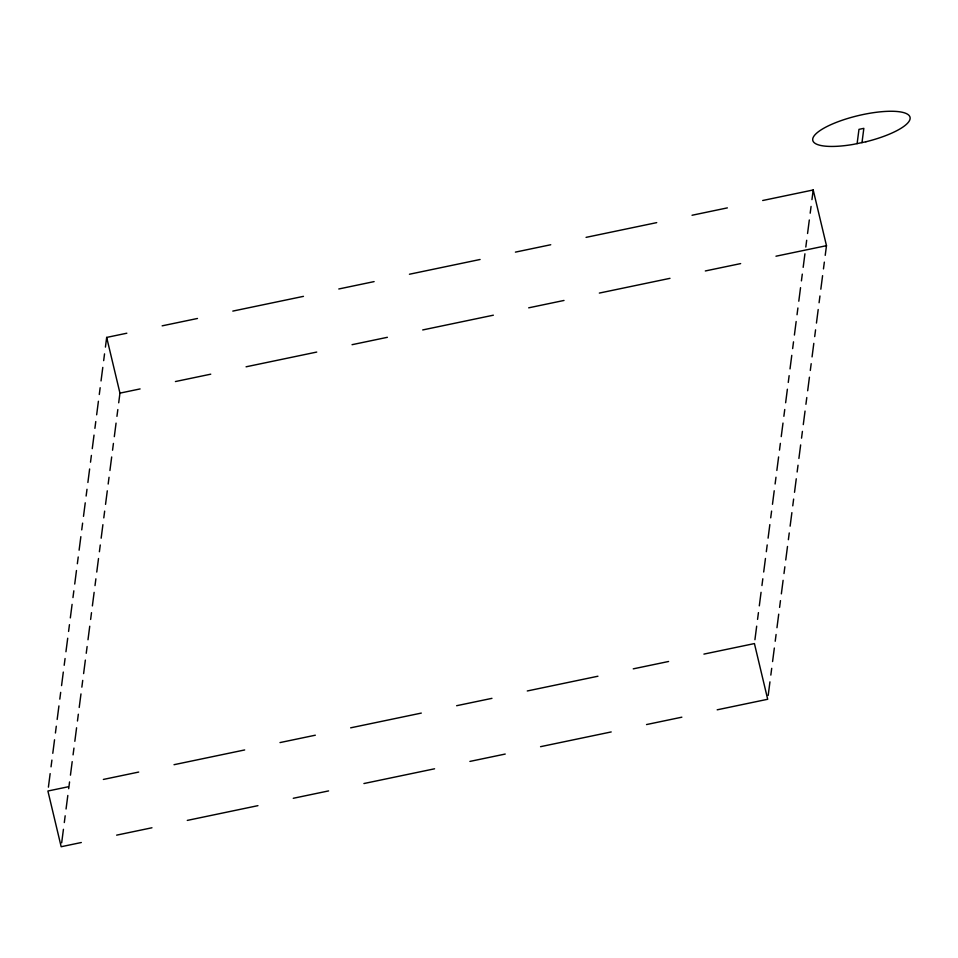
<?xml version="1.0" encoding="UTF-8"?>
<svg xmlns="http://www.w3.org/2000/svg" width="958" height="958" viewBox="0 0 958 958"><rect width="100%" height="100%" fill="white"/><g stroke="black" fill="none" stroke-linecap="round" stroke-linejoin="round"><path stroke-width="1.44" d="M48.403 787.153L50.151 773.621M51.037 766.843L51.912 760.077M52.786 753.311L54.546 739.768M55.42 733.002L56.294 726.224M57.169 719.458L58.929 705.914M59.803 699.148L60.677 692.371M61.563 685.605L63.312 672.061M64.186 665.295L65.072 658.529M65.946 651.751L67.707 638.22M68.581 631.442L69.455 624.676M70.329 617.91L72.09 604.366M72.964 597.588L73.838 590.823M74.724 584.057L76.472 570.513M77.347 563.747L78.233 556.969M79.107 550.203L80.855 536.66M81.741 529.894L82.616 523.128M83.49 516.35L85.25 502.818M86.124 496.04L86.998 489.275M87.885 482.497L89.633 468.965M90.507 462.187L91.393 455.421M92.267 448.655L94.016 435.112M94.902 428.346L95.776 421.568M96.65 414.802L98.411 401.258M99.285 394.492L100.159 387.727M101.033 380.949L102.793 367.405M103.668 360.639L104.542 353.873M105.428 347.095L106.673 337.42L126.827 333.216M61.671 842.86L63.432 829.317M64.306 822.551L65.18 815.785M66.054 809.007L67.814 795.475M68.689 788.697L69.563 781.932M70.449 775.166L72.197 761.622M73.071 754.856L73.958 748.078M74.832 741.312L76.58 727.769M77.466 721.003L78.34 714.225M79.215 707.459L80.975 693.915M81.849 687.149L82.723 680.384M83.609 673.606L85.358 660.074M86.232 653.296L87.118 646.53M87.992 639.764L89.741 626.221M90.627 619.455L91.501 612.677M92.375 605.911L94.135 592.367M95.01 585.601L95.884 578.824M96.758 572.058L98.518 558.514M99.392 551.748L100.267 544.982M101.153 538.204L102.901 524.673M103.787 517.895L104.662 511.129M105.536 504.363L107.296 490.819M108.17 484.041L109.044 477.276M109.919 470.51L111.679 456.966M112.553 450.2L113.427 443.422M114.313 436.656L116.062 423.113M116.936 416.347L117.822 409.581M118.696 402.803L119.954 393.127L106.673 337.42M754.928 639.705L756.676 626.173M757.55 619.395L758.437 612.629M759.311 605.851L761.059 592.319M761.945 585.542L762.819 578.776M763.694 572.01L765.454 558.466M766.328 551.7L767.202 544.922M768.088 538.156L769.837 524.613M770.711 517.847L771.597 511.081M772.471 504.303L774.22 490.759M775.106 483.994L775.98 477.228M776.854 470.45L778.615 456.918M779.489 450.14L780.363 443.374M781.237 436.609L782.997 423.065M783.872 416.299L784.746 409.521M785.632 402.755L787.38 389.211M788.266 382.446L789.141 375.668M790.015 368.902L791.775 355.358M792.649 348.592L793.523 341.826M794.398 335.049L796.158 321.517M797.032 314.739L797.906 307.973M798.792 301.207L800.541 287.663M801.415 280.898L802.301 274.12M803.175 267.354L804.924 253.81M805.81 247.044L806.684 240.266M807.558 233.501L809.318 219.957M810.193 213.191L811.067 206.425M811.953 199.647L813.198 189.971L762.688 200.509M768.196 695.412L769.945 681.868M770.831 675.103L771.705 668.337M772.579 661.559L774.339 648.027M775.214 641.249L776.088 634.483M776.962 627.718L778.722 614.174M779.596 607.396L780.471 600.63M781.357 593.864L783.105 580.32M783.991 573.555L784.865 566.777M785.74 560.011L787.5 546.467M788.374 539.701L789.248 532.935M790.122 526.158L791.883 512.626M792.757 505.848L793.631 499.082M794.517 492.304L796.266 478.772M797.14 471.995L798.026 465.229M798.9 458.463L800.649 444.919M801.535 438.153L802.409 431.375M803.283 424.61L805.043 411.066M805.918 404.3L806.792 397.534M807.678 390.756L809.426 377.212M810.3 370.447L811.187 363.681M812.061 356.903L813.809 343.371M814.695 336.593L815.569 329.827M816.444 323.062L818.204 309.518M819.078 302.752L819.952 295.974M820.826 289.208L822.587 275.664M823.461 268.899L824.347 262.121M825.221 255.355L826.479 245.679L813.198 189.971M857.111 143.676L858.967 129.366L863.841 128.348L861.984 142.67M162.153 325.84L197.48 318.475M232.806 311.099L303.458 296.357M338.785 288.981L374.111 281.604M409.437 274.239L480.09 259.486M515.416 252.122L550.742 244.745M586.068 237.368L656.709 222.627M692.035 215.263L727.361 207.886M119.954 393.127L140.096 388.924M175.422 381.547L210.748 374.183M246.074 366.806L316.727 352.065M352.053 344.688L387.379 337.312M422.706 329.947L493.358 315.194M528.684 307.829L564.011 300.453M599.337 293.076L669.989 278.335M705.316 270.958L740.642 263.594M775.968 256.217L826.479 245.679M68.042 786.817L47.9 791.021L61.168 846.728L81.31 842.513M103.368 779.441L138.694 772.064M174.021 764.7L244.673 749.946M279.999 742.582L315.326 735.205M350.652 727.829L421.304 713.087M456.631 705.711L491.957 698.346M527.283 690.969L597.936 676.228M633.262 668.852L668.588 661.487M703.914 654.11L754.425 643.572L767.693 699.268L717.183 709.818M116.637 835.148L151.963 827.772M187.289 820.407L257.942 805.654M293.268 798.289L328.594 790.913M363.92 783.536L434.573 768.795M469.899 761.418L505.225 754.054M540.552 746.677L611.204 731.936M646.53 724.559L681.856 717.183M865.912 141.772L853.207 144.418A49.996 13.616 -13.4 0 1 821.329 129.713A49.996 13.616 -13.4 0 1 903.478 112.565A49.996 13.616 -13.4 0 1 865.912 141.772"/></g></svg>
